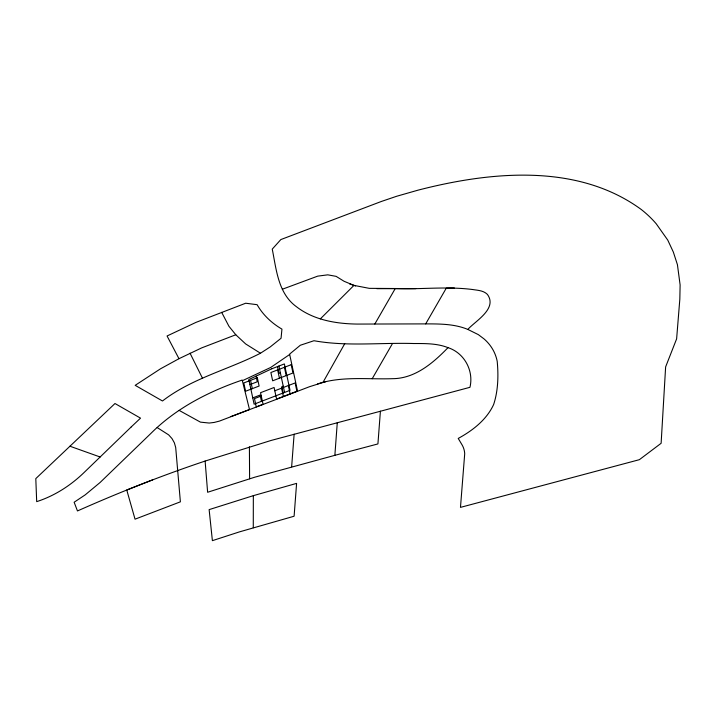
<?xml version="1.0" encoding="UTF-8"?>
<svg xmlns="http://www.w3.org/2000/svg" width="716" height="716" viewBox="0 0 716 716"><rect width="100%" height="100%" fill="white"/><g stroke="black" fill="none" stroke-linecap="round" stroke-linejoin="round"><path stroke-width="1.07" d="M253.276 527.755L253.339 495.66L296.594 483.381L294.106 516.227L239.395 531.899L212.392 540.661L209.135 509.622L253.339 495.66M297.57 391.24L289.595 354.116L300.326 345.246L313.975 340.726C346.83 346.66 380.411 342.517 413.597 343.519C425.143 343.528 437.091 343.313 448.01 347.645C464.353 352.952 473.929 370.673 469.956 387.311L271.06 440.465L205.125 461.059L207.622 492.268L254.771 477.196L334.864 455.331L337.281 422.655M291.645 466.76L294.133 434.156M380.411 411.172L377.923 443.929L334.864 455.331M179.116 410.375L200.444 422.136L209.242 423.049L214.254 422.422L219.445 421.098L309.482 386.721L322.934 382.478L344.736 343.68M374.826 324.017L395.187 288.655C420.91 289.506 446.766 286.23 472.372 289.488C477.563 290.32 483.416 290.419 487.39 294.383C497.826 308.659 475.155 321.108 467.825 329.423C454.553 323.883 439.848 323.883 425.689 323.892L357.132 324.071C335.92 323.784 313.554 319.998 296.37 306.663C278.121 293.462 276.313 269.261 272.25 249.123L280.842 239.565L381.324 201.482L396.655 196.265L418.028 190.161C490.326 171.5 577.427 162.765 641.268 209.502A280.359 159.999 -25.5 0 1 656.232 223.795L667.76 240.102L673.335 252.05L677.425 264.678L680.119 284.959L679.833 299.136L676.62 338.865L665.629 366.905L661.128 443.285L639.37 459.681L460.478 507.375L464.711 453.675A58.005 33.106 -25.5 0 0 462.133 444.994L458.231 438.434C472.641 430.558 486.594 419.8 493.628 404.549C498.148 390.873 498.56 375.649 497.208 361.356A118.194 67.456 -25.5 0 0 483.989 338.874L478.333 334.623L467.825 329.423M372.195 378.737L392.466 343.564M425.689 323.892L446.283 288.163L454.374 288.02M320.338 318.889L353.955 285.389L369.277 288.351L415.745 288.646M205.125 461.059C161.789 475.576 119.232 492.384 77.471 510.947L74.142 502.238L85.159 494.899L100.142 482.45L150.808 433.502C176.118 408.165 208.589 391.554 242.196 380.062L249.499 409.516L230.803 416.605M448.01 347.645C433.234 362.94 415.056 378.603 392.511 378.683C367.568 379.552 341.738 375.927 317.555 383.937M289.676 354.474L270.773 367.424L242.357 380.724M260.463 353.23L270.192 346.956L281.057 338.265L281.943 329.118C271.785 323.211 262.933 314.942 257.116 304.685L245.678 303.226L195.978 322.379L167.061 335.983L178.973 358.698L201.652 347.904L235.797 334.766L245.669 343.949L260.463 353.23C228.127 369.796 191.7 378.352 162.487 400.987L135.181 385.333L160.509 368.803L178.973 358.698M152.687 479.836L126.759 490.012L135.038 519.181L180.387 501.827L175.697 447.509L174.364 442.81L172.001 438.586L168.672 434.88L157.18 427.559M249.911 384.608L257.259 381.78L256.051 376.151M280.377 372.875L278.936 373.43L277.468 366.592M252.766 397.89L260.114 395.062L261.465 401.336M283.232 386.157L281.791 386.712L283.133 392.986M261.259 395.993L254.484 398.606L256.274 406.903L263.041 404.298L260.552 392.699L274.094 387.481L276.591 399.08L296.907 391.249L295.126 382.944L274.81 390.775M282.31 289.255L317.707 276.134L327.785 274.837L336.117 276.358L344.065 281.272L353.955 285.389M322.934 382.478L325.646 381.735M376.804 288.673L395.187 288.655M349.524 283.876L355.575 285.935M69.944 446.229L100.142 456.996M235.797 334.766L228.932 326.272L221.656 312.319M190.035 353.194L202.413 378.084M284.431 367.299L286.212 375.596M288.351 385.557L290.132 393.854M278.909 366.037L284.583 392.431M277.656 369.904L279.437 378.209M281.576 388.17L283.366 396.467M250.564 380.339L252.345 388.645M249.401 446.811L249.607 478.807M131.261 426.897L83.638 472.954C70.284 485.743 54.344 495.964 36.686 501.639L35.8 478.61L114.981 403.52L140.524 418.144L131.261 426.897M271.829 368.767L248.819 379.543L254.108 404.173L290.043 390.327L284.368 363.934L271.829 368.767M257.339 377.735L243.789 382.953L245.57 391.249L259.12 386.031L257.339 377.735M291.206 364.686L270.881 372.517L272.662 380.814L292.987 372.982L291.206 364.686"/></g></svg>
